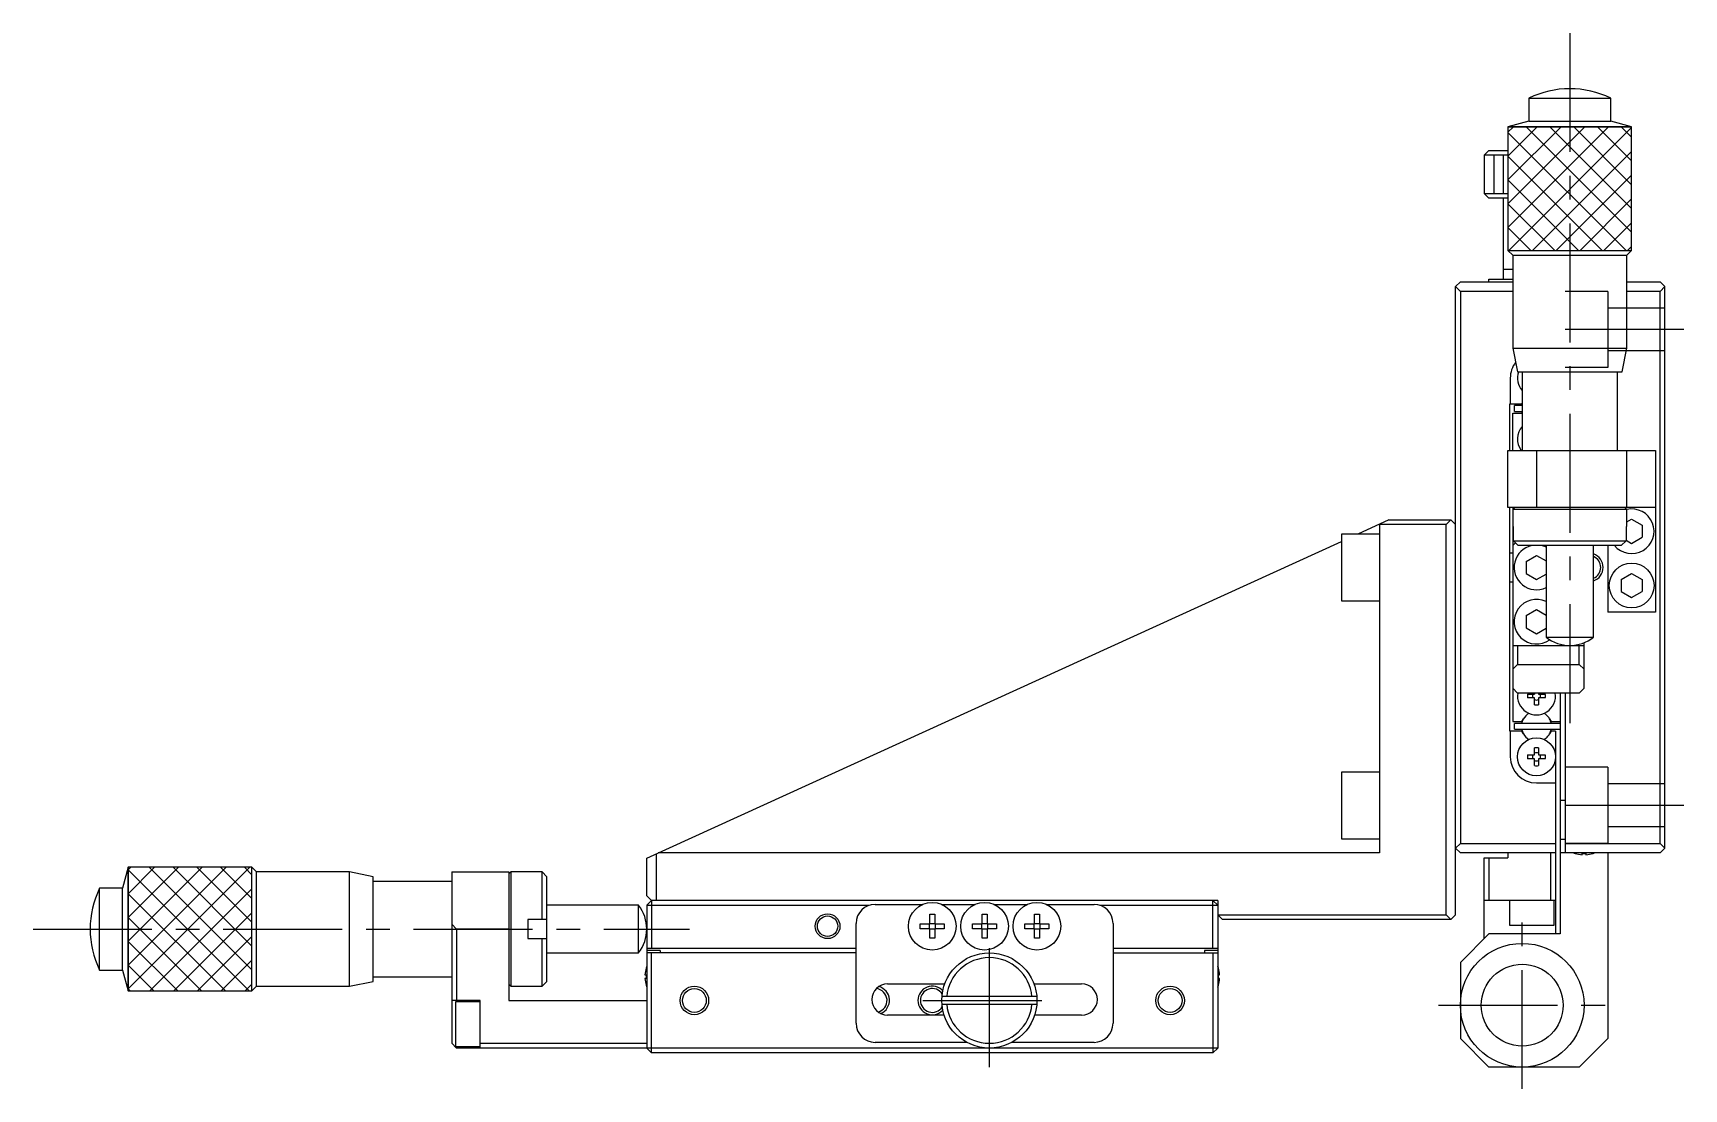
# Model space of a CAD drawing. Extents: x -406 to 351, y 22 to 590.
# Drawn here: x 27.6 to 201.1, y 277.4 to 388.3 of the extents above; entities that cross this region are included whole.
import ezdxf

# ---------------------------------------------------------------- set-up
doc = ezdxf.new("R2010")
doc.units = 0
doc.header["$LTSCALE"] = 10
doc.linetypes.add('CENTER', pattern=[2, 1.25, -0.25, 0.25, -0.25])
doc.linetypes.add('DASHED', pattern=[3.5, 2, -1.5])
doc.layers.get('0').update_dxf_attribs({"linetype": 'CONTINUOUS'})
doc.layers.add('CENTER', color=1, linetype='CENTER')

msp = doc.modelspace()

# ---------------------------------------------------------------- linework, layer by layer
at = {"color": 7, "linetype": 'CONTINUOUS'}
for p, q in [((184.826637, 381.492183), (193.426637, 381.492183)), ((184.826637, 381.492183), (184.826637, 379.081672)), ((193.426637, 379.081672), (193.426637, 381.492183)), ((184.826637, 379.081672), (182.626638, 378.492184)), ((182.626638, 378.492184), (195.626636, 378.492184)), ((182.626638, 378.492184), (182.626638, 365.492183)), ((184.826637, 379.081672), (193.426637, 379.081672)), ((195.626636, 378.492184), (193.426637, 379.081672)), ((195.626636, 365.492183), (195.626636, 378.492184)), ((180.626637, 375.992177), (180.126637, 375.492177)), ((182.626638, 375.492177), (180.126637, 375.492177)), ((180.126637, 375.492177), (180.126637, 371.492177)), ((180.626637, 375.992177), (182.626638, 375.992177)), ((180.126637, 371.492177), (182.626638, 371.492177)), ((180.126637, 371.492177), (180.626637, 370.992177)), ((182.626638, 370.992177), (180.626637, 370.992177)), ((182.126637, 370.992177), (182.126637, 362.492177)), ((182.626638, 365.492183), (195.626636, 365.492183)), ((182.626638, 365.492183), (183.126641, 364.992181)), ((183.126641, 364.992181), (195.126633, 364.992181)), ((183.126641, 364.992181), (183.126641, 355.242176)), ((195.126633, 364.992181), (195.626636, 365.492183)), ((195.126633, 355.242176), (195.126633, 364.992181)), ((183.126641, 363.492177), (182.126637, 363.492177)), ((177.126637, 361.692177), (177.626637, 362.192177)), ((177.626637, 361.192177), (177.126637, 361.692177)), ((177.126637, 295.692177), (177.126637, 361.692177)), ((177.626637, 362.192177), (183.126641, 362.192177)), ((177.626637, 361.192177), (177.626637, 303.192177)), ((183.126641, 361.192177), (177.626637, 361.192177)), ((180.626637, 362.192177), (180.626637, 362.492177)), ((180.626637, 362.492177), (183.126641, 362.492177)), ((195.126633, 362.192177), (198.626637, 362.192177)), ((198.626637, 361.192177), (195.126633, 361.192177)), ((199.126637, 361.692177), (198.626637, 362.192177)), ((199.126637, 361.692177), (198.626637, 361.192177)), ((198.626637, 303.192177), (198.626637, 361.192177)), ((199.126637, 302.692177), (199.126637, 361.692177)), ((183.126641, 355.242176), (195.126633, 355.242176)), ((183.126641, 355.242176), (183.62664, 352.742177)), ((194.626634, 352.742177), (195.126633, 355.242176)), ((183.62664, 352.742177), (194.626634, 352.742177)), ((184.126637, 352.742177), (184.126637, 344.492177)), ((194.126637, 344.492177), (194.126637, 352.742177)), ((182.876637, 352.092177), (182.876637, 349.392177)), ((182.826637, 344.492177), (182.826637, 349.392177)), ((182.826637, 349.392177), (184.082225, 349.392177)), ((183.326637, 348.592177), (183.326637, 349.192177)), ((184.126637, 349.192177), (183.326637, 349.192177)), ((184.126637, 349.469101), (184.082225, 349.392177)), ((183.126637, 348.392177), (184.082225, 348.392177)), ((183.126637, 344.492177), (183.126637, 348.392177)), ((183.326637, 348.592177), (184.126637, 348.592177)), ((184.082225, 348.392177), (184.126637, 348.315253)), ((182.626637, 338.492177), (182.626637, 344.492177)), ((182.626637, 344.492177), (198.126637, 344.492177)), ((185.626637, 344.492177), (185.626637, 338.492177)), ((195.126637, 338.492177), (195.126637, 344.492177)), ((198.126637, 344.492177), (198.126637, 327.492177)), ((198.126637, 338.492177), (182.626637, 338.492177)), ((182.826637, 314.992177), (182.826637, 338.492177)), ((183.326637, 338.492177), (183.126637, 338.292177)), ((183.126637, 338.492177), (183.126637, 315.992177)), ((195.126637, 338.292177), (194.926637, 338.492177)), ((170.126637, 337.192177), (166.835187, 335.692177)), ((169.126637, 336.736451), (169.126637, 302.192177)), ((176.126637, 336.692177), (169.126637, 336.692177)), ((170.126637, 337.192177), (176.626637, 337.192177)), ((176.626637, 337.192177), (176.126637, 336.692177)), ((176.126637, 295.692177), (176.126637, 336.692177)), ((177.126637, 336.692177), (176.626637, 337.192177)), ((195.126637, 338.292177), (183.126637, 338.292177)), ((195.126637, 336.492177), (195.126637, 338.292177)), ((195.126637, 336.973673), (195.626637, 337.262348)), ((195.626637, 337.262348), (196.726637, 336.627262)), ((196.726637, 336.627262), (196.726637, 335.357092)), ((92.126637, 301.645529), (165.126637, 334.913546)), ((169.126637, 335.692177), (165.126637, 335.692177)), ((165.126637, 335.692177), (165.126637, 328.692177)), ((183.210557, 336.492177), (183.126637, 336.492177)), ((183.210557, 334.992177), (183.210557, 336.492177)), ((183.210557, 334.992177), (195.042717, 334.992177)), ((183.71831, 334.492177), (183.210557, 334.992177)), ((195.042717, 334.992177), (194.534964, 334.492177)), ((195.126637, 336.492177), (195.042717, 336.492177)), ((195.042717, 336.492177), (195.042717, 334.992177)), ((195.042717, 335.059133), (195.626637, 334.722007)), ((195.626637, 334.722007), (196.726637, 335.357092)), ((183.126637, 333.692177), (182.826637, 333.692177)), ((183.420198, 334.785738), (183.126637, 334.492177)), ((194.534964, 334.492177), (183.71831, 334.492177)), ((184.526637, 332.827262), (185.626637, 333.462348)), ((185.626637, 333.462348), (186.626641, 332.884995)), ((186.626641, 334.492177), (186.626641, 324.869686)), ((191.626633, 324.869686), (191.626633, 334.492177)), ((193.126637, 334.492177), (193.126637, 327.492177)), ((184.526637, 332.827262), (184.526637, 331.557092)), ((184.526637, 331.557092), (185.626637, 330.922007)), ((185.626637, 330.922007), (186.626641, 331.499359)), ((194.526637, 330.927262), (195.626637, 331.562348)), ((195.626637, 331.562348), (196.726637, 330.927262)), ((182.826637, 330.692177), (183.126637, 330.692177)), ((194.526637, 330.927262), (194.526637, 329.657092)), ((194.526637, 329.657092), (195.626637, 329.022007)), ((195.626637, 329.022007), (196.726637, 329.657092)), ((196.726637, 330.927262), (196.726637, 329.657092)), ((165.126637, 328.692177), (169.126637, 328.692177)), ((184.526637, 327.127262), (185.626637, 327.762348)), ((184.526637, 327.127262), (184.526637, 325.857092)), ((185.626637, 327.762348), (186.626641, 327.184995)), ((198.126637, 327.492177), (193.126637, 327.492177)), ((184.526637, 325.857092), (185.626637, 325.222007)), ((185.626637, 325.222007), (186.626641, 325.799359)), ((186.626641, 324.869686), (191.626633, 324.869686)), ((183.126637, 323.992177), (190.626637, 323.992177)), ((183.626637, 323.992177), (183.626637, 321.992177)), ((190.126637, 321.992177), (190.126637, 323.992177)), ((190.626637, 319.492177), (190.626637, 324.284086)), ((183.626637, 321.992177), (183.126637, 321.492177)), ((183.626637, 321.992177), (190.126637, 321.992177)), ((190.626637, 321.492177), (190.126637, 321.992177)), ((183.126637, 319.492177), (183.626637, 318.992177)), ((190.626637, 319.492177), (190.126637, 318.992177)), ((190.126637, 318.992177), (183.626637, 318.992177)), ((184.697928, 318.892177), (185.426637, 318.892177)), ((185.426637, 318.492177), (184.697928, 318.492177)), ((185.426637, 318.992177), (185.426637, 318.892177)), ((185.426637, 317.763468), (185.426637, 318.492177)), ((185.826637, 318.992177), (185.826637, 318.892177)), ((185.826637, 318.892177), (186.555346, 318.892177)), ((185.826637, 318.492177), (185.826637, 317.763468)), ((186.555346, 318.492177), (185.826637, 318.492177)), ((188.126637, 318.992177), (188.126637, 293.692177)), ((188.626637, 318.992177), (188.626637, 302.192177)), ((183.126637, 315.992177), (184.082225, 315.992177)), ((183.326637, 315.192177), (183.326637, 315.792177)), ((188.126637, 315.792177), (183.326637, 315.792177)), ((184.082225, 315.992177), (184.251822, 316.285927)), ((187.001452, 316.285927), (187.171049, 315.992177)), ((187.171049, 315.992177), (188.126637, 315.992177)), ((184.082225, 314.992177), (182.826637, 314.992177)), ((182.876637, 314.992177), (182.876637, 312.292177)), ((183.326637, 315.192177), (188.126637, 315.192177)), ((184.251822, 314.698427), (184.082225, 314.992177)), ((187.171049, 314.992177), (187.001452, 314.698427)), ((187.626637, 314.992177), (187.171049, 314.992177)), ((187.626637, 314.992177), (187.626637, 293.692177)), ((184.697928, 312.492177), (185.426637, 312.492177)), ((185.426637, 312.492177), (185.426637, 313.220886)), ((185.826637, 313.220886), (185.826637, 312.492177)), ((185.826637, 312.492177), (186.555346, 312.492177)), ((169.126637, 310.692177), (165.126637, 310.692177)), ((165.126637, 310.692177), (165.126637, 303.692177)), ((185.426637, 312.092177), (184.697928, 312.092177)), ((185.426637, 311.363468), (185.426637, 312.092177)), ((185.826637, 312.092177), (185.826637, 311.363468)), ((186.555346, 312.092177), (185.826637, 312.092177)), ((185.626637, 309.542177), (187.626637, 309.542177)), ((188.626637, 307.692177), (188.126637, 307.692177)), ((165.126637, 303.692177), (169.126637, 303.692177)), ((93.126637, 302.101255), (93.126637, 297.192177)), ((169.126637, 302.192177), (93.326146, 302.192177)), ((177.126637, 302.692177), (177.626637, 303.192177)), ((177.626637, 302.192177), (177.126637, 302.692177)), ((177.626637, 303.192177), (187.626637, 303.192177)), ((187.626637, 302.192177), (177.626637, 302.192177)), ((182.626637, 302.192177), (182.626637, 301.692177)), ((187.126637, 297.192177), (187.126637, 302.192177)), ((188.626637, 303.592177), (188.126637, 303.592177)), ((198.626637, 302.192177), (188.126637, 302.192177)), ((188.626637, 303.192177), (198.626637, 303.192177)), ((189.676637, 302.136445), (189.697928, 302.136445)), ((190.426637, 302.136445), (190.826637, 302.136445)), ((190.426637, 302.004702), (190.426637, 302.136445)), ((190.826637, 302.136445), (190.826637, 302.004702)), ((191.555346, 302.136445), (191.576637, 302.136445)), ((193.126637, 302.192177), (193.126637, 282.692177)), ((198.626637, 303.192177), (199.126637, 302.692177)), ((198.626637, 302.192177), (199.126637, 302.692177)), ((37.62663, 300.692176), (37.037142, 298.492177)), ((37.62663, 287.692178), (37.62663, 300.692176)), ((50.626631, 300.692176), (37.62663, 300.692176)), ((50.626631, 287.692178), (50.626631, 300.692176)), ((51.126633, 300.192173), (50.626631, 300.692176)), ((51.126633, 288.192181), (51.126633, 300.192173)), ((60.876638, 300.192173), (51.126633, 300.192173)), ((60.876638, 288.192181), (60.876638, 300.192173)), ((63.376637, 299.692174), (60.876638, 300.192173)), ((71.626637, 300.192177), (77.626637, 300.192177)), ((71.626637, 300.192177), (71.626637, 282.192177)), ((77.826637, 300.192177), (77.626637, 299.992177)), ((77.626637, 300.192177), (77.626637, 286.692177)), ((77.826637, 300.192177), (77.826637, 288.192177)), ((81.126637, 300.192177), (77.826637, 300.192177)), ((81.126637, 295.192177), (81.126637, 300.192177)), ((81.626637, 299.692177), (81.126637, 300.192177)), ((92.126637, 297.692177), (92.126637, 301.645529)), ((180.126637, 293.192177), (180.126637, 301.692177)), ((180.126637, 301.692177), (182.626637, 301.692177)), ((180.626637, 301.692177), (180.626637, 297.192177)), ((34.626631, 289.892177), (34.626631, 298.492177)), ((37.037142, 298.492177), (34.626631, 298.492177)), ((37.037142, 289.892177), (37.037142, 298.492177)), ((63.376637, 288.69218), (63.376637, 299.692174)), ((71.626637, 299.192177), (63.376637, 299.192177)), ((81.626637, 288.692177), (81.626637, 299.692177)), ((91.249128, 296.692173), (81.626637, 296.692173)), ((91.249128, 291.692181), (91.249128, 296.692173)), ((92.126637, 297.692177), (92.626637, 297.192177)), ((92.126637, 296.692177), (92.626637, 297.192177)), ((92.126637, 296.692177), (92.126637, 281.692177)), ((92.126637, 296.692177), (115.502137, 296.692177)), ((152.126637, 297.192177), (92.626637, 297.192177)), ((92.626637, 297.192177), (92.626637, 292.192177)), ((116.126637, 296.792177), (121.146841, 296.792177)), ((123.106433, 296.792177), (126.646841, 296.792177)), ((128.606433, 296.792177), (132.146841, 296.792177)), ((134.106433, 296.792177), (139.126637, 296.792177)), ((139.751137, 296.692177), (152.126637, 296.692177)), ((152.126637, 296.692177), (151.626637, 297.192177)), ((151.626637, 292.192177), (151.626637, 297.192177)), ((152.126637, 297.192177), (152.126637, 281.692177)), ((187.626637, 297.192177), (180.126637, 297.192177)), ((182.776637, 297.192177), (182.776637, 294.592177)), ((187.476637, 294.592177), (187.476637, 297.192177)), ((79.626637, 295.192177), (79.626637, 293.192177)), ((81.626637, 295.192177), (79.626637, 295.192177)), ((121.866637, 295.750767), (122.386637, 295.750767)), ((121.866637, 294.752177), (121.866637, 295.750767)), ((122.386637, 295.750767), (122.386637, 294.752177)), ((127.366637, 295.750767), (127.886637, 295.750767)), ((127.366637, 294.752177), (127.366637, 295.750767)), ((127.886637, 295.750767), (127.886637, 294.752177)), ((132.866637, 295.750767), (133.386637, 295.750767)), ((132.866637, 294.752177), (132.866637, 295.750767)), ((133.386637, 295.750767), (133.386637, 294.752177)), ((152.126637, 295.692177), (176.126637, 295.692177)), ((152.626637, 295.192177), (152.126637, 295.692177)), ((176.626637, 295.192177), (152.626637, 295.192177)), ((176.126637, 295.692177), (176.626637, 295.192177)), ((176.626637, 295.192177), (177.126637, 295.692177)), ((71.626637, 294.692177), (72.126637, 294.192177)), ((77.626637, 294.192175), (72.126637, 294.192177)), ((72.126637, 294.192177), (72.126637, 286.692177)), ((114.126637, 284.292177), (114.126637, 294.792177)), ((120.868048, 294.232177), (120.868048, 294.752177)), ((120.868048, 294.752177), (121.866637, 294.752177)), ((121.866637, 294.232177), (120.868048, 294.232177)), ((121.825262, 294.232177), (121.825262, 294.752177)), ((121.866637, 294.793552), (122.386637, 294.793552)), ((121.866637, 293.233588), (121.866637, 294.232177)), ((122.386637, 294.190802), (121.866637, 294.190802)), ((122.386637, 293.233588), (121.866637, 293.233588)), ((122.386637, 294.752177), (123.385227, 294.752177)), ((122.386637, 294.232177), (122.386637, 293.233588)), ((123.385227, 294.232177), (122.386637, 294.232177)), ((122.428012, 294.752177), (122.428012, 294.232177)), ((123.385227, 294.752177), (123.385227, 294.232177)), ((126.368048, 294.232177), (126.368048, 294.752177)), ((126.368048, 294.752177), (127.366637, 294.752177)), ((127.366637, 294.232177), (126.368048, 294.232177)), ((127.325262, 294.232177), (127.325262, 294.752177)), ((127.366637, 294.793552), (127.886637, 294.793552)), ((127.366637, 293.233588), (127.366637, 294.232177)), ((127.886637, 294.190802), (127.366637, 294.190802)), ((127.886637, 293.233588), (127.366637, 293.233588)), ((127.886637, 294.752177), (128.885227, 294.752177)), ((127.886637, 294.232177), (127.886637, 293.233588)), ((128.885227, 294.232177), (127.886637, 294.232177)), ((127.928012, 294.752177), (127.928012, 294.232177)), ((128.885227, 294.752177), (128.885227, 294.232177)), ((131.868048, 294.232177), (131.868048, 294.752177)), ((131.868048, 294.752177), (132.866637, 294.752177)), ((132.866637, 294.232177), (131.868048, 294.232177)), ((132.825262, 294.232177), (132.825262, 294.752177)), ((132.866637, 294.793552), (133.386637, 294.793552)), ((132.866637, 293.233588), (132.866637, 294.232177)), ((133.386637, 294.190802), (132.866637, 294.190802)), ((133.386637, 293.233588), (132.866637, 293.233588)), ((133.386637, 294.752177), (134.385227, 294.752177)), ((133.386637, 294.232177), (133.386637, 293.233588)), ((134.385227, 294.232177), (133.386637, 294.232177)), ((133.428012, 294.752177), (133.428012, 294.232177)), ((134.385227, 294.752177), (134.385227, 294.232177)), ((141.126637, 294.792177), (141.126637, 284.292177)), ((180.626637, 293.692177), (177.626637, 290.692177)), ((188.126637, 293.692177), (180.626637, 293.692177)), ((182.776637, 294.592177), (187.476637, 294.592177)), ((79.626637, 293.192177), (81.626637, 293.192177)), ((81.126637, 288.192177), (81.126637, 293.192177)), ((81.626637, 291.692181), (91.249128, 291.692181)), ((92.126637, 292.192177), (114.126637, 292.192177)), ((93.526637, 291.942177), (92.126637, 291.942177)), ((114.126637, 291.692177), (92.126637, 291.692177)), ((92.626637, 281.192177), (92.626637, 291.692177)), ((93.526637, 291.942177), (93.526637, 291.692177)), ((141.126637, 292.192177), (152.126637, 292.192177)), ((141.126637, 291.692177), (152.126637, 291.692177)), ((152.126637, 291.942177), (150.726637, 291.942177)), ((150.726637, 291.942177), (150.726637, 291.692177)), ((151.626637, 291.692177), (151.626637, 281.192177)), ((34.626631, 289.892177), (37.037142, 289.892177)), ((37.037142, 289.892177), (37.62663, 287.692178)), ((92.052493, 290.080793), (92.057115, 290.078539)), ((152.196159, 290.078539), (152.200781, 290.080793)), ((177.626637, 290.692177), (177.626637, 282.692177)), ((50.626631, 287.692178), (51.126633, 288.192181)), ((51.126633, 288.192181), (60.876638, 288.192181)), ((60.876638, 288.192181), (63.376637, 288.69218)), ((63.376637, 289.192177), (71.626637, 289.192177)), ((77.626637, 288.392177), (77.826637, 288.192177)), ((77.826637, 288.192177), (81.126637, 288.192177)), ((81.126637, 288.192177), (81.626637, 288.692177)), ((91.936778, 289.372177), (92.057115, 289.372177)), ((92.057115, 289.012177), (91.936778, 289.012177)), ((92.057115, 288.305816), (92.052493, 288.303561)), ((92.057115, 289.372177), (92.057115, 289.012177)), ((117.426637, 288.442177), (123.442889, 288.442177)), ((132.810386, 288.442177), (137.826637, 288.442177)), ((152.196159, 289.372177), (152.316496, 289.372177)), ((152.196159, 289.012177), (152.196159, 289.372177)), ((152.316496, 289.012177), (152.196159, 289.012177)), ((152.200781, 288.303561), (152.196159, 288.305816)), ((37.62663, 287.692178), (50.626631, 287.692178)), ((74.626637, 286.692177), (71.626637, 286.692177)), ((74.626637, 286.542177), (72.026637, 286.542177)), ((72.026637, 286.542177), (72.026637, 281.842177)), ((74.626637, 281.692177), (74.626637, 286.692177)), ((77.626637, 286.692177), (92.126637, 286.692177)), ((133.110611, 287.092177), (123.142663, 287.092177)), ((123.142663, 286.292177), (133.110611, 286.292177)), ((123.372954, 285.142177), (117.426637, 285.142177)), ((137.826637, 285.142177), (132.88032, 285.142177)), ((71.626637, 282.192177), (72.126637, 281.692177)), ((72.026637, 281.842177), (74.626637, 281.842177)), ((152.126637, 281.692177), (72.126637, 281.692177)), ((74.626637, 282.192177), (92.126637, 282.192177)), ((92.626637, 281.192177), (92.126637, 281.692177)), ((151.626637, 281.192177), (92.626637, 281.192177)), ((125.751769, 282.292177), (116.126637, 282.292177)), ((139.126637, 282.292177), (130.501505, 282.292177)), ((152.126637, 281.692177), (151.626637, 281.192177)), ((177.626637, 282.692177), (180.626637, 279.692177)), ((193.126637, 282.692177), (190.126637, 279.692177)), ((190.126637, 279.692177), (180.626637, 279.692177))]:
    msp.add_line(p, q, dxfattribs=at)
at = {"color": 3, "linetype": 'CONTINUOUS'}
for p, q in [((182.626638, 377.911091), (183.207731, 378.492184)), ((182.626638, 375.411091), (185.707731, 378.492184)), ((182.626638, 372.911091), (188.207731, 378.492184)), ((182.626638, 370.411091), (190.707731, 378.492184)), ((182.626638, 367.911091), (193.207731, 378.492184)), ((182.70773, 365.492183), (195.626636, 378.411089)), ((184.539002, 378.492184), (195.626636, 367.40455)), ((187.039002, 378.492184), (195.626636, 369.90455)), ((189.539002, 378.492184), (195.626636, 372.40455)), ((192.039002, 378.492184), (195.626636, 374.90455)), ((194.539002, 378.492184), (195.626636, 377.40455)), ((182.626638, 377.904548), (195.039003, 365.492183)), ((181.126637, 375.492177), (181.126637, 371.492177)), ((182.126637, 375.492177), (182.126637, 371.492177)), ((182.626638, 375.404548), (192.539003, 365.492183)), ((185.20773, 365.492183), (195.626636, 375.911089)), ((187.70773, 365.492183), (195.626636, 373.411089)), ((182.626638, 372.904548), (190.039003, 365.492183)), ((182.626638, 370.404548), (187.539003, 365.492183)), ((190.20773, 365.492183), (195.626636, 370.911089)), ((182.626638, 367.904548), (185.039003, 365.492183)), ((192.70773, 365.492183), (195.626636, 368.411089)), ((195.20773, 365.492183), (195.626636, 365.911089)), ((37.62663, 300.411083), (37.907723, 300.692176)), ((37.62663, 297.911083), (40.407723, 300.692176)), ((37.62663, 295.411083), (42.907723, 300.692176)), ((37.62663, 292.911083), (45.407723, 300.692176)), ((37.62663, 290.411083), (47.907723, 300.692176)), ((37.62663, 287.911083), (50.407723, 300.692176)), ((37.62663, 300.404556), (50.339008, 287.692178)), ((39.83901, 300.692176), (50.626631, 289.904555)), ((42.33901, 300.692176), (50.626631, 292.404555)), ((44.83901, 300.692176), (50.626631, 294.904555)), ((47.33901, 300.692176), (50.626631, 297.404555)), ((49.83901, 300.692176), (50.626631, 299.904555)), ((37.62663, 297.904556), (47.839008, 287.692178)), ((39.907725, 287.692178), (50.626631, 298.411084)), ((37.62663, 295.404556), (45.339008, 287.692178)), ((42.407725, 287.692178), (50.626631, 295.911084)), ((44.907725, 287.692178), (50.626631, 293.411084)), ((37.62663, 292.904556), (42.839008, 287.692178)), ((37.62663, 290.404556), (40.339008, 287.692178)), ((47.407725, 287.692178), (50.626631, 290.911084)), ((49.907725, 287.692178), (50.626631, 288.411084)), ((37.62663, 287.904556), (37.839008, 287.692178))]:
    msp.add_line(p, q, dxfattribs=at)
at = {"color": 3, "linetype": 'DASHED'}
for p, q in [((195.626636, 378.492184), (182.626638, 378.492184)), ((182.626638, 378.492184), (182.626638, 365.492183)), ((195.626636, 365.492183), (195.626636, 378.492184)), ((182.626638, 365.492183), (195.626636, 365.492183)), ((193.126637, 361.192177), (188.626637, 361.192177)), ((193.126637, 361.192177), (193.126637, 353.192177)), ((199.126637, 359.442177), (193.126637, 359.442177)), ((199.126637, 354.942177), (193.126637, 354.942177)), ((193.126637, 353.192177), (188.626637, 353.192177)), ((193.126637, 311.192177), (188.626637, 311.192177)), ((193.126637, 311.192177), (193.126637, 303.192177)), ((199.126637, 309.442177), (193.126637, 309.442177)), ((199.126637, 304.942177), (193.126637, 304.942177)), ((193.126637, 303.192177), (188.626637, 303.192177)), ((50.626631, 300.692176), (37.62663, 300.692176)), ((37.62663, 300.692176), (37.62663, 287.692178)), ((50.626631, 287.692178), (50.626631, 300.692176)), ((37.62663, 287.692178), (50.626631, 287.692178))]:
    msp.add_line(p, q, dxfattribs=at)
at = {"color": 7, "linetype": 'CONTINUOUS'}
for centre, radius in [((195.626637, 330.292177), 2.35), ((185.626637, 312.292177), 2), ((122.126637, 294.492177), 2.5), ((127.626637, 294.492177), 2.5), ((133.126637, 294.492177), 2.5), ((111.126637, 294.492177), 1.075), ((128.126637, 286.692177), 5), ((184.126637, 286.192177), 6.499999), ((184.126637, 286.192177), 4.3), ((97.126637, 286.692177), 1.25), ((147.126637, 286.692177), 1.25)]:
    msp.add_circle(centre, radius, dxfattribs=at)
at = {"color": 3, "linetype": 'CONTINUOUS'}
for centre, radius in [((111.126637, 294.492177), 1.3), ((97.126637, 286.692177), 1.5), ((147.126637, 286.692177), 1.5)]:
    msp.add_circle(centre, radius, dxfattribs=at)
at = {"color": 7, "linetype": 'CONTINUOUS'}
for centre, radius, start, end in [((189.126637, 372.747183), 9.745001, 63.816209, 116.183791), ((185.626637, 352.092177), 2.75, 143.130011, 180), ((185.626637, 352.092177), 2, 161.034425, 221.409622), ((185.626637, 348.892178), 1.5875, 160.888268, 169.106984), ((185.626637, 345.692177), 2, 138.590378, 216.869898), ((185.626637, 348.892178), 1.5875, 190.89309, 199.111732), ((195.626637, 335.992177), 2.35, 219.665013, 102.284494), ((185.626637, 332.192177), 2.35, 101.840274, 295.184444), ((185.626637, 332.192177), 2.35, 64.815556, 78.159726), ((191.126637, 332.192177), 1.25, 293.577978, 66.422022), ((185.626637, 326.492177), 2.35, 64.815556, 306.187401), ((189.126637, 327.992182), 3.999997, 231.317811, 308.682189), ((185.626637, 318.692177), 2, 171.373073, 8.626927), ((185.626637, 318.692177), 0.95, 167.846803, 192.153197), ((185.626637, 318.692177), 0.435085, 152.633517, 207.366483), ((185.626637, 318.692177), 0.435085, 242.633517, 297.366483), ((185.626637, 318.692177), 0.95, 257.846803, 282.153197), ((185.626637, 318.692177), 0.435085, 332.633517, 27.366483), ((185.626637, 318.692177), 0.95, 347.846803, 12.153197), ((185.626637, 315.492178), 1.5875, 135.000026, 169.106984), ((185.741542, 315.377272), 1.75, 121.881533, 135), ((185.626637, 315.492178), 1.5875, 120.433263, 134.99975), ((185.626637, 315.492178), 1.5875, 44.999975, 59.566737), ((185.511732, 315.377272), 1.75, 45, 58.118467), ((185.626637, 315.492177), 1.5875, 30, 45), ((185.626637, 315.492178), 1.5875, 10.893016, 30), ((185.626637, 315.492178), 1.5875, 190.89309, 210), ((185.626637, 315.492178), 1.5875, 210.000031, 239.566818), ((185.741542, 315.607082), 1.75, 225, 238.118467), ((185.626637, 315.492178), 1.5875, 300.433182, 315.00025), ((185.511732, 315.607082), 1.75, 301.881533, 315), ((185.626637, 315.492177), 1.5875, 315, 330), ((185.626637, 315.492178), 1.5875, 329.999969, 349.10691), ((185.626637, 312.292177), 0.95, 167.846803, 192.153197), ((185.626637, 312.292177), 0.435085, 152.633517, 207.366483), ((185.626637, 312.292177), 0.95, 77.846803, 102.153197), ((185.626637, 312.292177), 0.435085, 62.633517, 117.366483), ((185.626637, 312.292177), 0.435085, 332.633517, 27.366483), ((185.626637, 312.292177), 0.95, 347.846803, 12.153197), ((185.626637, 312.292177), 2.75, 180, 270), ((185.626637, 312.292177), 0.435085, 242.633517, 297.366483), ((185.626637, 312.292177), 0.95, 257.846803, 282.153197), ((190.626637, 305.192177), 3.2, 249.635865, 252.729995), ((190.626637, 305.192177), 3.193744, 253.094742, 266.40965), ((190.626637, 305.192177), 3.193744, 273.59035, 286.905258), ((190.626637, 305.192177), 3.2, 287.270005, 290.364135), ((43.371631, 294.192177), 9.745001, 153.816209, 206.183791), ((88.126632, 294.192177), 3.999997, 321.317811, 38.682189), ((116.126637, 294.792177), 2, 90, 180), ((139.126637, 294.792177), 2, 0, 90), ((95.126637, 289.192177), 3.194933, 163.893288, 176.770291), ((95.126637, 289.192177), 3.2, 159.635865, 163.877467), ((128.126637, 286.692177), 4.5, 5.099689, 174.900311), ((149.126637, 289.192177), 3.2, 16.122533, 20.364135), ((149.126637, 289.192177), 3.194933, 3.229709, 16.106712), ((95.126637, 289.192177), 3.194933, 183.229709, 196.106712), ((95.126637, 289.192177), 3.2, 196.122533, 200.364135), ((117.426637, 286.792177), 1.65, 90, 270), ((137.826637, 286.792177), 1.65, 270, 90), ((149.126637, 289.192177), 3.2, 339.635865, 343.877467), ((149.126637, 289.192177), 3.194933, 343.893288, 356.770291), ((116.126637, 286.692177), 1.25, 283.934541, 84.86287), ((122.126637, 286.692177), 1.25, 33.12294, 326.87706), ((128.126637, 286.692177), 4.5, 185.099689, 354.900311), ((116.126637, 284.292177), 2, 180, 270), ((139.126637, 284.292177), 2, 270, 0)]:
    msp.add_arc(centre, radius, start, end, dxfattribs=at)
at = {"color": 9, "linetype": 'CONTINUOUS'}
for centre, start, end in [((191.126637, 332.192177), 289.471059, 70.528941), ((122.126637, 286.692177), 42.598813, 317.401187)]:
    msp.add_arc(centre, 1.5, start, end, dxfattribs=at)
at = {"color": 3, "linetype": 'CONTINUOUS'}
msp.add_arc((116.126637, 286.692177), 1.5, 292.688088, 76.109323, dxfattribs=at)
at = {"layer": 'CENTER', "color": 1, "linetype": 'CENTER'}
for p, q in [((189.126637, 388.342181), (189.126637, 315.092181)), ((201.126637, 357.192177), (186.626637, 357.192177)), ((201.126637, 307.192177), (186.626637, 307.192177)), ((184.126637, 277.392178), (184.126637, 294.992176)), ((27.626634, 294.192177), (96.626634, 294.192177)), ((128.126637, 279.692177), (128.126637, 293.692177)), ((121.126637, 286.692177), (135.126637, 286.692177)), ((175.326638, 286.192177), (192.926636, 286.192177))]:
    msp.add_line(p, q, dxfattribs=at)

doc.saveas('drawing.dxf')
